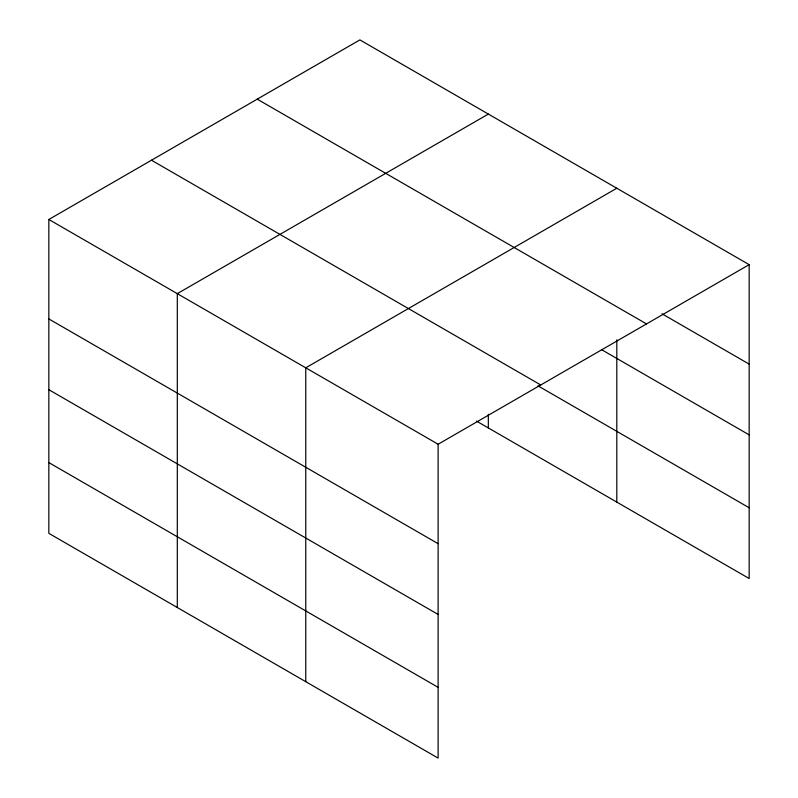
<?xml version="1.0" encoding="UTF-8"?>
<svg xmlns="http://www.w3.org/2000/svg" width="798" height="798" viewBox="0 0 798 798"><rect width="100%" height="100%" fill="white"/><g stroke="black" fill="none" stroke-linecap="round" stroke-linejoin="round"><path stroke-width="1.2" d="M438.122 614.45L438.122 444.237L48.838 219.48L48.838 533.343L438.122 758.1L438.122 614.45L48.838 389.693M48.838 219.48L359.878 39.9L749.162 264.657L749.162 578.52L476.466 421.085M488.336 114.074L177.306 293.644L177.306 607.517M616.804 188.238L305.764 367.818L305.764 681.682M438.122 444.237L749.162 264.657M662.001 313.794L749.162 364.117M257.235 99.161L646.52 323.918M601.692 349.724L749.162 434.87M151.48 160.218L540.765 384.975M538.002 385.853L749.162 507.767M48.838 318.931L438.122 543.687M48.838 462.591L438.122 687.347M616.804 339.828L616.804 502.112M488.336 414.282L488.336 427.937"/></g></svg>
